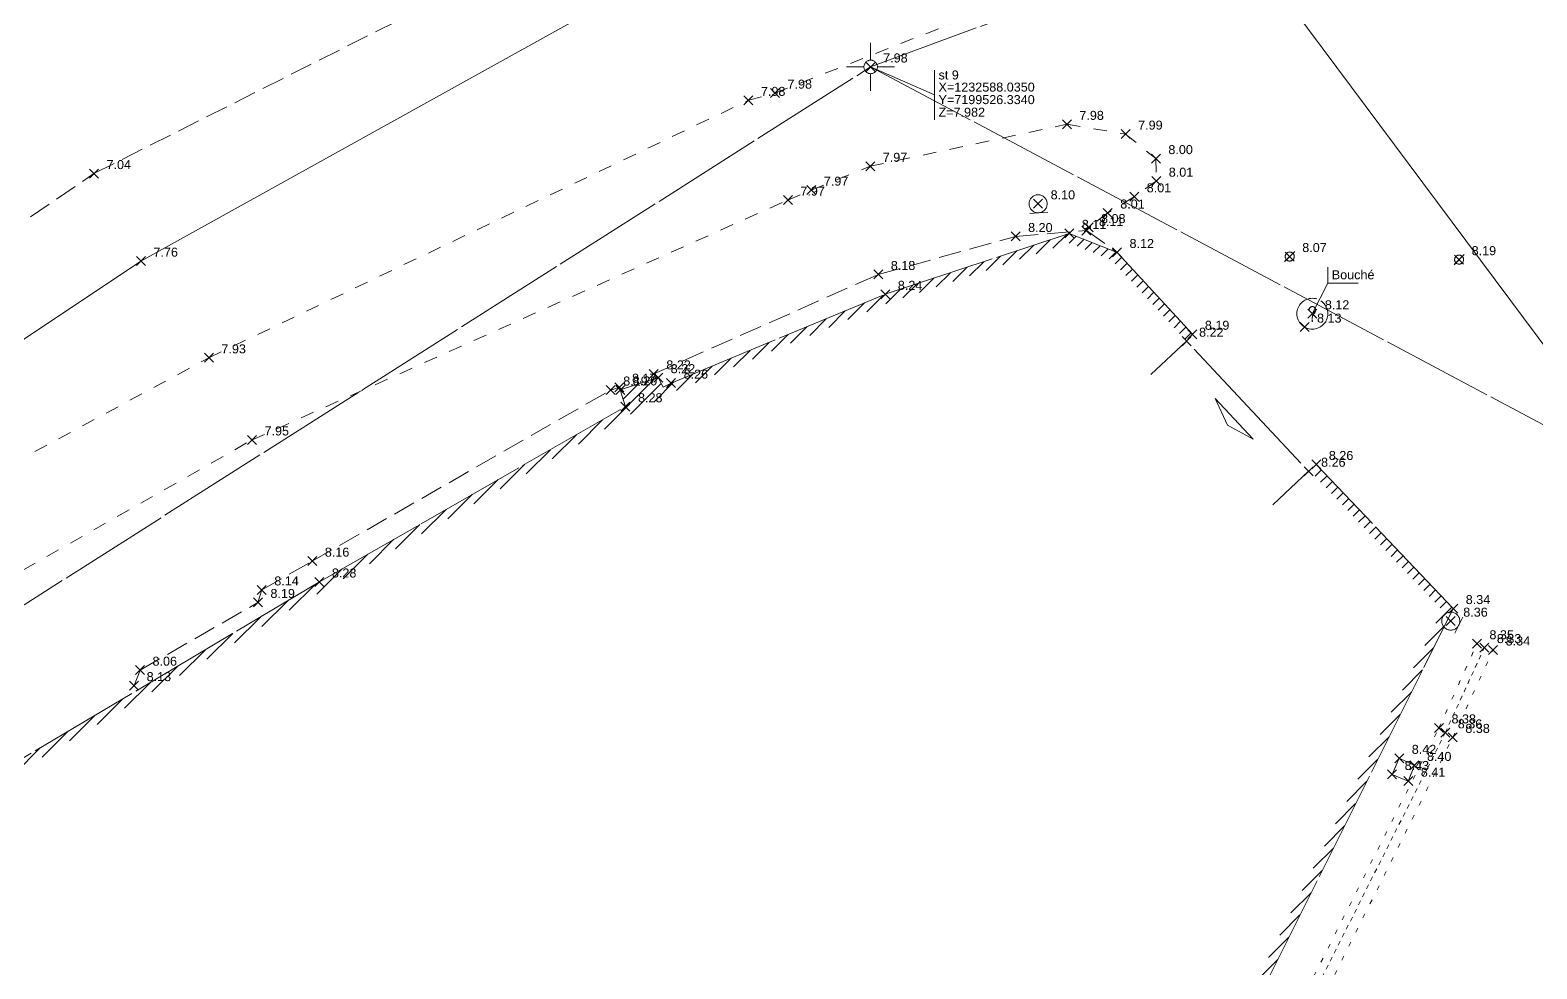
# Model space of a CAD drawing. Header units: metres. Extents: x 1232176 to 1232774, y 7198915 to 7199601.
# Drawn here: x 1232569.37 to 1232602.83, y 7199506.3 to 7199527.15 of the extents above; entities that cross this region are included whole.
import ezdxf

# ---------------------------------------------------------------- set-up
doc = ezdxf.new("R2010")
doc.units = ezdxf.units.M
doc.header["$PDMODE"] = 3
doc.header["$PDSIZE"] = 0.1
for name, pattern in [('LL_0821', [0.7, 0.5, -0.2]), ('LL_0824', [0.35, 0.1, -0.25]), ('LL_0827', [0.2, 0.1, -0.1]), ('LL_0829', [0.6, 0.3, -0.3]), ('ML_2577', [2.5, 2.5, 0]), ('OL_0942', [0.7, 0.5, -0.2]), ('SL_1144', [2.5, 2.5, 0]), ('Socle_Continu', [2.5, 2.5, 0]), ('YL_2901', [2.5, 2.5, 0])]:
    doc.linetypes.add(name, pattern=pattern)
for name, color, linetype, lineweight in [('CLOTH_SCS', 212, 'Socle_Continu', 13), ('CLOTU_SCS', 212, 'Socle_Continu', 13), ('EAUPO_SCS', 140, 'Socle_Continu', 13), ('INDET_SCI', 7, 'Socle_Continu', 13), ('INDET_SCS', 7, 'Socle_Continu', 13), ('MARQU_PSS', 7, 'Socle_Continu', 13), ('NIVEL_SCS', 102, 'Socle_Continu', 13), ('SIGNV_SCS', 20, 'Socle_Continu', 13), ('SIGTA_SCI', 7, 'Socle_Continu', 13), ('SIGTM_PSI', 1, 'Socle_Continu', 13), ('SIGTO_PSI', 255, 'Socle_Continu', 13), ('SIGTO_SCI', 255, 'Socle_Continu', 13), ('VOIRI_SCS', 7, 'Socle_Continu', 13)]:
    doc.layers.add(name, color=color, linetype=linetype, lineweight=lineweight)
for name, color, linetype, lineweight, true_color in [('EAUPL_SCT', 5, 'Socle_Continu', 13, 0x0000ff), ('SIGTR_PSS', 7, 'Socle_Continu', 13, 0x9966cc), ('SIGTS_PSS', 7, 'Socle_Continu', 13, 0x9966cc)]:
    doc.layers.add(name, color=color, linetype=linetype, lineweight=lineweight, true_color=true_color)
doc.styles.get("Standard").update_dxf_attribs({"font": 'arial.ttf'})
doc.linetypes.add('BL_0101', pattern='A,3,-0.2,0.2,-0.381,["ep",Standard,S=0.254,R=0,X=-0.2,Y=-0.1],-0.381,0.2,-0.2', length=4.562)
doc.linetypes.add('OL_0943', pattern='A,0.4,["│",Standard,S=0.127,R=0,X=-0.32,Y=0.08],0.15,["l ı l ı l",Standard,S=0.127,R=0,X=-0.35,Y=0]', length=0.55)
pattern_1 = [(45, (0, 0), (-0.1237436867076, 0.1237436867076), [])]

# ---------------------------------------------------------------- blocks, each defined once
blk = doc.blocks.new('YP_1521')
at = {"layer": 'SIGTO_SCI', "color": 7, "linetype": 'Socle_Continu'}
blk.add_point((0, 0), dxfattribs=at)
at = {"layer": 'SIGTA_SCI', "linetype": 'Socle_Continu'}
blk.add_attdef('ALT', (0.278, 0.099), '', height=0.2, dxfattribs=at)
at = {"layer": 'SIGTA_SCI', "linetype": 'Socle_Continu', "flags": 9}
blk.add_attdef('CALQUE_ALT', (1.69, -1.18), '', height=0.2, dxfattribs=at)
at = {"layer": 'SIGTO_SCI', "linetype": 'Socle_Continu', "flags": 9}
for tag, p in [('ID', (1.69, 0.105)), ('NATURE', (1.69, -0.216)), ('CALQUE', (1.69, -0.859)), ('FAMILLE', (1.69, -0.538)), ('PCRS', (1.69, -1.823))]:
    blk.add_attdef(tag, p, '', height=0.2, dxfattribs=at)
blk = doc.blocks.new('HP_0569')
at = {"layer": 'SIGNV_SCS', "linetype": 'Socle_Continu'}
blk.add_line((-0.2, -0.2), (0.2, -0.2), dxfattribs=at)
blk.add_circle((0, 0), 0.2, dxfattribs=at)
at = {"layer": 'SIGNV_SCS', "linetype": 'Socle_Continu', "flags": 9}
for tag, p in [('ID', (0.713, 0.595)), ('NATURE', (0.713, 0.273)), ('FAMILLE', (0.713, -0.048)), ('CALQUE', (0.713, -0.369)), ('PCRS', (0.713, -0.69))]:
    blk.add_attdef(tag, p, '', height=0.2, dxfattribs=at)
blk = doc.blocks.new('*U53')
at = {"layer": 'SIGTO_PSI', "linetype": 'Socle_Continu'}
blk.add_line((1.419, -0.623), (0, 0), dxfattribs=at)
at = {"layer": 'SIGTO_PSI', "linetype": 'Socle_Continu', "flags": 128}
blk.add_lwpolyline([(1.419, -1.173), (1.419, -0.073)], dxfattribs=at)
at = {"layer": 'SIGTO_PSI', "color": 7, "linetype": 'Socle_Continu'}
blk.add_point((0, 0), dxfattribs=at)
at = {"layer": 'SIGTM_PSI', "color": 1, "linetype": 'Socle_Continu'}
blk.add_attdef('MAT', (1.507, -0.278), '', height=0.2, dxfattribs=at)
at = {"layer": 'SIGTM_PSI', "linetype": 'Socle_Continu', "flags": 9}
blk.add_attdef('CALQUE_MAT', (1.598, -0.695), '', height=0.2, dxfattribs=at)
at = {"layer": 'SIGTO_PSI', "linetype": 'Socle_Continu', "flags": 9}
for tag, p in [('ID', (1.598, 0.59)), ('NATURE', (1.598, 0.269)), ('FAMILLE', (1.598, -0.052)), ('CALQUE', (1.598, -0.374)), ('PCRS', (1.598, -1.016))]:
    blk.add_attdef(tag, p, '', height=0.2, dxfattribs=at)
at = {"layer": 'SIGTO_PSI', "linetype": 'Socle_Continu'}
for tag, p in [('X=', (1.507, -0.548)), ('Y=', (1.507, -0.826)), ('Z=', (1.507, -1.105))]:
    blk.add_attdef(tag, p, '', height=0.2, dxfattribs=at)
blk = doc.blocks.new('AP_0001')
at = {"layer": 'EAUPO_SCS', "linetype": 'Socle_Continu'}
blk.add_line((0.113, 0.113), (-0.113, -0.113), dxfattribs=at)
blk.add_circle((0, 0), 0.1, dxfattribs=at)
at = {"layer": 'EAUPO_SCS', "linetype": 'Socle_Continu', "flags": 9}
for tag, p in [('ID', (0.809, 0.507)), ('NATURE', (0.809, 0.186)), ('FAMILLE', (0.809, -0.135)), ('CALQUE', (0.809, -0.456)), ('PCRS', (0.809, -0.778))]:
    blk.add_attdef(tag, p, '', height=0.2, dxfattribs=at)
blk = doc.blocks.new('SP_1161')
at = {"layer": 'CLOTU_SCS', "linetype": 'Socle_Continu'}
for p, q in [((0, 0), (0, 0.2745)), ((1, 0.2745), (1, 0)), ((0.5, 0.1545), (0.3438, 0.103)), ((0.3438, 0.103), (0.6563, 0.103)), ((0.6563, 0.103), (0.5, 0.1545)), ((0.0625, 0), (0.9375, 0))]:
    blk.add_line(p, q, dxfattribs=at)
at = {"layer": 'CLOTU_SCS', "linetype": 'Socle_Continu', "flags": 9}
for tag, p in [('ID', (1.3598, 0.3853)), ('NATURE', (1.3598, 0.0641)), ('FAMILLE', (1.3598, -0.2572)), ('CALQUE', (1.3598, -0.5785)), ('PCRS', (1.3598, -0.8998))]:
    blk.add_attdef(tag, p, '', height=0.2, dxfattribs=at)
blk = doc.blocks.new('YP_2903')
at = {"layer": 'SIGTR_PSS', "color": 1, "linetype": 'Socle_Continu'}
blk.add_line((0, 0.15), (0, 0.533), dxfattribs=at)
at = {"layer": 'SIGTR_PSS', "color": 5, "linetype": 'Socle_Continu'}
blk.add_line((-0.15, 0), (-0.533, 0), dxfattribs=at)
at = {"layer": 'SIGTR_PSS', "color": 3, "linetype": 'Socle_Continu'}
blk.add_line((0.15, 0), (0.533, 0), dxfattribs=at)
at = {"layer": 'SIGTR_PSS', "color": 2, "linetype": 'Socle_Continu'}
blk.add_line((0, -0.15), (0, -0.533), dxfattribs=at)
at = {"layer": 'SIGTR_PSS', "color": 4, "linetype": 'Socle_Continu'}
blk.add_circle((0, 0), 0.15, dxfattribs=at)
at = {"layer": 'SIGTR_PSS', "linetype": 'Socle_Continu', "flags": 9}
for tag, p in [('ID', (1.343, 0.305)), ('NATURE', (1.343, -0.016)), ('FAMILLE', (1.343, -0.337)), ('CALQUE', (1.343, -0.659)), ('PCRS', (1.343, -0.98))]:
    blk.add_attdef(tag, p, '', height=0.2, dxfattribs=at)
blk = doc.blocks.new('*U93')
at = {"layer": 'INDET_SCI', "linetype": 'Socle_Continu'}
blk.add_line((0.344, 0.679), (0, 0), dxfattribs=at)
at = {"layer": 'INDET_SCI', "linetype": 'Socle_Continu', "flags": 128}
blk.add_lwpolyline([(1.017, 0.679), (0.344, 0.679), (0.344, 1.036)], dxfattribs=at)
at = {"layer": 'INDET_SCI', "linetype": 'Socle_Continu'}
blk.add_point((0, 0), dxfattribs=at)
blk.add_attdef('TXT', (0.432, 0.766), '', height=0.2, dxfattribs=at)
at = {"layer": 'INDET_SCI', "linetype": 'Socle_Continu', "flags": 9}
for tag, p in [('ID', (1.967, 0.144)), ('NATURE', (1.967, -0.177)), ('FAMILLE', (1.967, -0.499)), ('CALQUE', (1.967, -0.82)), ('PCRS', (1.967, -1.141))]:
    blk.add_attdef(tag, p, '', height=0.2, dxfattribs=at)
blk = doc.blocks.new('KP_0761')
at = {"layer": 'INDET_SCS', "linetype": 'Socle_Continu', "flags": 128}
blk.add_lwpolyline([(-0.104, 0.13, -1), (0.104, 0.13, -0.209077), (0.05, -0.005, 0.201083), (0, -0.124), (0, -0.182)], format="xyb", dxfattribs=at)
at = {"layer": 'INDET_SCS', "linetype": 'Socle_Continu'}
blk.add_lwpolyline([(-0.009, -0.225, 0.098491), (-0.012, -0.229, 0.098491), (-0.013, -0.234, 0.098491), (-0.012, -0.239, 0.098491), (-0.009, -0.244, 0.098491), (-0.005, -0.246, 0.098491), (0, -0.247, 0.098491), (0.005, -0.246, 0.098491), (0.009, -0.244, 0.098491), (0.012, -0.239, 0.098491), (0.013, -0.234, 0.098491), (0.012, -0.229, 0.098491), (0.009, -0.225, 0.098491), (0.005, -0.222, 0.098491), (0, -0.221, 0.098491), (-0.005, -0.222, 0.098491)], format="xyb", close=True, dxfattribs=at)
blk.add_lwpolyline([(-0.009, -0.225, 0.098491), (-0.012, -0.229, 0.098491), (-0.013, -0.234, 0.098491), (-0.012, -0.239, 0.098491), (-0.009, -0.244, 0.098491), (-0.005, -0.246, 0.098491), (0, -0.247, 0.098491), (0.005, -0.246, 0.098491), (0.009, -0.244, 0.098491), (0.012, -0.239, 0.098491), (0.013, -0.234, 0.098491), (0.012, -0.229, 0.098491), (0.009, -0.225, 0.098491), (0.005, -0.222, 0.098491), (0, -0.221, 0.098491), (-0.005, -0.222, 0.098491)], format="xyb", close=True, dxfattribs=at)
blk.add_circle((0, 0), 0.5, dxfattribs=at)
at = {"layer": 'INDET_SCS', "linetype": 'Socle_Continu', "flags": 9}
for tag, p in [('ID', (0.982, 0.601)), ('NATURE', (0.982, 0.28)), ('FAMILLE', (0.982, -0.041)), ('CALQUE', (0.982, -0.362)), ('PCRS', (0.982, -0.684))]:
    blk.add_attdef(tag, p, '', height=0.2, dxfattribs=at)

msp = doc.modelspace()

# ---------------------------------------------------------------- hatches: boundary and pattern name
at = {"layer": 'CLOTH_SCS', "linetype": 'Socle_Continu'}
h = msp.add_hatch(dxfattribs=at)
h.set_pattern_fill('SL_1144', color=256, pattern_type=2)
h.set_pattern_definition(pattern_1)
h.paths.add_polyline_path([(1232533.059, 7199486.052), (1232545.753, 7199494.741), (1232558.933, 7199503.781), (1232567.357, 7199509.644), (1232575.897, 7199514.722), (1232582.831, 7199518.694), (1232583.604, 7199519.095), (1232588.431, 7199521.096), (1232592.439, 7199522.425), (1232593.389, 7199522.044), (1232595.03, 7199520.262), (1232595.178, 7199520.397), (1232593.505, 7199522.213), (1232592.445, 7199522.638), (1232588.361, 7199521.284), (1232583.605, 7199519.312), (1232583.428, 7199519.22), (1232583.318, 7199519.434), (1232582.475, 7199519.161), (1232582.592, 7199518.787), (1232575.796, 7199514.895), (1232567.248, 7199509.812), (1232558.82, 7199503.946), (1232545.64, 7199494.906), (1232532.946, 7199486.217), (1232523.112, 7199479.518), (1232523.225, 7199479.352)])
h = msp.add_hatch(dxfattribs=at)
h.set_pattern_fill('SL_1144', color=256, pattern_type=2)
h.set_pattern_definition(pattern_1)
h.paths.add_polyline_path([(1232600.969, 7199514.305), (1232597.93, 7199517.505), (1232597.785, 7199517.367), (1232600.728, 7199514.269), (1232594.324, 7199501.458), (1232588.29, 7199489.369), (1232588.469, 7199489.28), (1232593.788, 7199499.936), (1232593.781, 7199499.946), (1232593.694, 7199499.994), (1232593.863, 7199500.298), (1232593.946, 7199500.252), (1232594.503, 7199501.369)])

# ---------------------------------------------------------------- linework, layer by layer
at = {"layer": 'CLOTU_SCS', "linetype": 'SL_1144'}
for points in [[(1232523.112, 7199479.518, 8.1), (1232532.946, 7199486.217, 8.29), (1232545.64, 7199494.906, 8.18), (1232558.82, 7199503.946, 8.1), (1232567.248, 7199509.812, 8.12), (1232575.796, 7199514.895, 8.28), (1232582.592, 7199518.787, 8.28), (1232582.475, 7199519.161, 8.2), (1232583.318, 7199519.434, 8.22), (1232583.428, 7199519.22, 8.263), (1232583.605, 7199519.312, 8.26), (1232588.361, 7199521.284, 8.24), (1232592.445, 7199522.638, 8.11), (1232593.505, 7199522.213, 8.12), (1232595.178, 7199520.397, 8.19)], [(1232588.469, 7199489.28, 8.69), (1232594.503, 7199501.369, 8.55), (1232600.969, 7199514.305, 8.34), (1232597.93, 7199517.505, 8.26)]]:
    msp.add_polyline3d(points, dxfattribs=at)
at = {"layer": 'EAUPL_SCT', "linetype": 'BL_0101'}
msp.add_polyline3d([(1232592.306, 7199534.477, 6.63), (1232627.79, 7199486.874, 6.93)], dxfattribs=at)
at = {"layer": 'MARQU_PSS', "linetype": 'ML_2577'}
msp.add_polyline3d([(1232599.612, 7199510.62, 8.43), (1232599.972, 7199510.472, 8.41), (1232600.108, 7199510.822, 8.4), (1232599.771, 7199510.979, 8.42)], close=True, dxfattribs=at)
at = {"layer": 'NIVEL_SCS', "linetype": 'OL_0942'}
msp.add_polyline3d([(1232390.124, 7199367.771, 7.03), (1232392.496, 7199372.024, 6.57), (1232393.903, 7199371.532, 6.88), (1232401.458, 7199379.267, 6.92), (1232409.294, 7199390.385, 6.85), (1232419.608, 7199401.967, 6.95), (1232429.054, 7199412.884, 6.88), (1232437.42, 7199421.053, 6.94), (1232442.219, 7199426.191, 6.86), (1232452.999, 7199436.865, 7), (1232460.519, 7199444.733, 6.94), (1232468.001, 7199451.164, 6.98), (1232480.811, 7199461.463, 7.01), (1232491.956, 7199469.824, 6.94), (1232503.452, 7199477.604, 6.88), (1232515.607, 7199485.942, 7.12), (1232527.966, 7199494.564, 6.99), (1232539.911, 7199502.511, 7.01), (1232552.761, 7199511.933, 7.06), (1232561.282, 7199517.486, 6.99), (1232570.792, 7199523.966, 7.04), (1232583.381, 7199530.305, 7.15), (1232585.165, 7199531.567, 7.05), (1232592.125, 7199534.114, 7.04)], dxfattribs=at)
at = {"layer": 'NIVEL_SCS', "linetype": 'OL_0943'}
msp.add_polyline3d([(1232390.966, 7199364.691, 7.74), (1232395.575, 7199369.584, 7.67), (1232402.65, 7199378.197, 7.72), (1232411.502, 7199389.102, 7.83), (1232421.148, 7199400.217, 7.72), (1232431.142, 7199410.883, 7.75), (1232439.186, 7199419.49, 7.57), (1232443.617, 7199424.544, 7.54), (1232454.394, 7199435.466, 7.73), (1232461.733, 7199442.57, 7.72), (1232469.515, 7199449.945, 7.66), (1232481.407, 7199459.478, 7.68), (1232493.336, 7199468.275, 7.73), (1232504.653, 7199475.728, 7.83), (1232516.748, 7199484.345, 7.73), (1232529.361, 7199492.804, 7.79), (1232540.669, 7199500.947, 7.79), (1232554.113, 7199510.281, 7.77), (1232562.36, 7199515.702, 7.91), (1232571.834, 7199522.021, 7.76), (1232583.799, 7199528.665, 7.82), (1232585.603, 7199529.455, 7.8)], dxfattribs=at)
at = {"layer": 'SIGTS_PSS', "linetype": 'YL_2901'}
for points in [[(1232242.852, 7198954.501, 9.55), (1232189.936, 7198952.042, 7.7), (1232261.971, 7199028.11, 7.52), (1232304.103, 7199106.496, 7.55), (1232331.072, 7199190.429, 7.6), (1232351.22, 7199279.26, 7.54), (1232386.124, 7199352.6, 7.55), (1232443.41, 7199421.398, 7.6), (1232502.151, 7199471.743, 7.73), (1232588.035, 7199526.334, 7.98), (1232660.288, 7199552.976, 8.2), (1232726.202, 7199576.527, 11.02)], [(1232588.035, 7199526.334, 7.98), (1232604.168, 7199517.749, 8.37), (1232654.031, 7199453.452, 9.16)]]:
    msp.add_polyline3d(points, dxfattribs=at)
at = {"layer": 'VOIRI_SCS', "linetype": 'LL_0829'}
for points in [[(1232563.141, 7199514.372, 7.89), (1232573.343, 7199519.874, 7.93), (1232585.321, 7199525.593, 7.98), (1232585.911, 7199525.753, 7.98), (1232591.509, 7199527.957, 7.96), (1232595.238, 7199529.79, 7.91), (1232601.724, 7199532.151, 7.96), (1232611.467, 7199536.595, 8.01), (1232624.707, 7199541.603, 8.01), (1232635.818, 7199545.941, 8.03), (1232645.963, 7199549.477, 8.14), (1232655.204, 7199552.678, 8.16), (1232657.823, 7199553.283, 8.21), (1232666.129, 7199556.12, 8.23), (1232673.103, 7199558.567, 8.3), (1232673.782, 7199559.202, 8.31)], [(1232564.529, 7199512.496, 7.87), (1232574.3, 7199518.05, 7.95), (1232586.197, 7199523.376, 7.97), (1232586.718, 7199523.598, 7.97), (1232588.026, 7199524.127, 7.97), (1232592.391, 7199525.059, 7.98), (1232593.696, 7199524.843, 7.99), (1232594.367, 7199524.3, 8), (1232594.376, 7199523.797, 8.01), (1232593.886, 7199523.45, 8.01), (1232593.298, 7199523.09, 8.01), (1232592.872, 7199522.768, 8.08)]]:
    msp.add_polyline3d(points, dxfattribs=at)
at = {"layer": 'VOIRI_SCS', "linetype": 'LL_0821'}
for points in [[(1232583.22, 7199519.517, 8.22), (1232588.205, 7199521.725, 8.18), (1232591.253, 7199522.568, 8.2), (1232592.825, 7199522.7, 8.11), (1232593.505, 7199522.213, 8.12)], [(1232571.683, 7199512.593, 8.13), (1232571.814, 7199512.936, 8.06), (1232574.431, 7199514.44, 8.19), (1232574.517, 7199514.719, 8.14), (1232575.639, 7199515.359, 8.16), (1232582.264, 7199519.158, 8.19), (1232582.459, 7199519.221, 8.17)]]:
    msp.add_polyline3d(points, dxfattribs=at)
at = {"layer": 'VOIRI_SCS', "linetype": 'LL_0824'}
for points in [[(1232587.631, 7199485.685, 8.59), (1232591.375, 7199493.166, 8.52), (1232595.381, 7199501.165, 8.46), (1232597.561, 7199505.513, 8.43), (1232600.653, 7199511.654, 8.38), (1232601.495, 7199513.523, 8.35)], [(1232600.72, 7199498.656, 8.47), (1232597.875, 7199505.238, 8.42), (1232600.96, 7199511.443, 8.38), (1232601.856, 7199513.385, 8.34)]]:
    msp.add_polyline3d(points, dxfattribs=at)
at = {"layer": 'VOIRI_SCS', "linetype": 'LL_0827'}
msp.add_polyline3d([(1232587.796, 7199485.605, 8.58), (1232591.583, 7199493.184, 8.51), (1232595.6, 7199501.171, 8.45), (1232597.515, 7199505.041, 8.42), (1232600.792, 7199511.544, 8.36), (1232601.66, 7199513.438, 8.33)], dxfattribs=at)

# ---------------------------------------------------------------- block references
at = {"layer": 'CLOTU_SCS', "linetype": 'Socle_Continu', "xscale": 3.959834801916622, "yscale": 3.959834801916622, "rotation": 133.1620318365016}
msp.add_blockref('SP_1161', (1232597.757, 7199517.355, 8.26), dxfattribs=at)
at = {"layer": 'EAUPO_SCS', "linetype": 'Socle_Continu'}
for p in [(1232597.339, 7199522.123, 8.07), (1232601.1, 7199522.054, 8.19)]:
    msp.add_blockref('AP_0001', p, dxfattribs=at)
at = {"layer": 'INDET_SCI', "linetype": 'Socle_Continu'}
msp.add_blockref('*U93', (1232597.841, 7199520.852), dxfattribs=at).add_auto_attribs({'TXT': 'Bouché'})
at = {"layer": 'INDET_SCS', "linetype": 'Socle_Continu', "xscale": 0.6850384893316219, "yscale": 0.6850384893316219, "zscale": 0.6850384893316219}
msp.add_blockref('KP_0761', (1232597.841, 7199520.852, 8.12), dxfattribs=at)
at = {"layer": 'SIGNV_SCS', "linetype": 'Socle_Continu'}
for p, rotation in [((1232591.753, 7199523.294, 8.1), 4.794268250425334), ((1232600.914, 7199514.025, 8.36), 63.44147065876657)]:
    msp.add_blockref('HP_0569', p, dxfattribs=dict(at, rotation=rotation))
at = {"layer": 'SIGTO_PSI', "color": 193, "linetype": 'Socle_Continu'}
msp.add_blockref('*U53', (1232588.035, 7199526.334), dxfattribs=at).add_auto_attribs({'MAT': 'st 9', 'X=': 'X=1232588.0350', 'Y=': 'Y=7199526.3340', 'Z=': 'Z=7.982'})
at = {"layer": 'SIGTO_SCI', "linetype": 'Socle_Continu'}
ref = msp.add_blockref('YP_1521', (1232588.035, 7199526.334, 7.98), dxfattribs=at)
ref.add_attrib('ALT', '7.98', (1232588.313, 7199526.433, 7.98), dxfattribs={"layer": 'SIGTA_SCI', "linetype": 'Socle_Continu', "height": 0.2})
ref = msp.add_blockref('YP_1521', (1232585.911, 7199525.753, 7.98), dxfattribs=at)
ref.add_attrib('ALT', '7.98', (1232586.189, 7199525.852, 7.98), dxfattribs={"layer": 'SIGTA_SCI', "linetype": 'Socle_Continu', "height": 0.2})
ref = msp.add_blockref('YP_1521', (1232585.321, 7199525.593, 7.98), dxfattribs=at)
ref.add_attrib('ALT', '7.98', (1232585.599, 7199525.691, 7.98), dxfattribs={"layer": 'SIGTA_SCI', "linetype": 'Socle_Continu', "height": 0.2})
ref = msp.add_blockref('YP_1521', (1232592.391, 7199525.059, 7.98), dxfattribs=at)
ref.add_attrib('ALT', '7.98', (1232592.669, 7199525.158, 7.98), dxfattribs={"layer": 'SIGTA_SCI', "linetype": 'Socle_Continu', "height": 0.2})
ref = msp.add_blockref('YP_1521', (1232593.696, 7199524.843, 7.99), dxfattribs=at)
ref.add_attrib('ALT', '7.99', (1232593.974, 7199524.942, 7.99), dxfattribs={"layer": 'SIGTA_SCI', "linetype": 'Socle_Continu', "height": 0.2})
ref = msp.add_blockref('YP_1521', (1232588.026, 7199524.127, 7.97), dxfattribs=at)
ref.add_attrib('ALT', '7.97', (1232588.304, 7199524.226, 7.97), dxfattribs={"layer": 'SIGTA_SCI', "linetype": 'Socle_Continu', "height": 0.2})
ref = msp.add_blockref('YP_1521', (1232594.367, 7199524.3, 8), dxfattribs=at)
ref.add_attrib('ALT', '8.00', (1232594.645, 7199524.398, 8), dxfattribs={"layer": 'SIGTA_SCI', "linetype": 'Socle_Continu', "height": 0.2})
ref = msp.add_blockref('YP_1521', (1232570.792, 7199523.966, 7.04), dxfattribs=at)
ref.add_attrib('ALT', '7.04', (1232571.07, 7199524.065, 7.04), dxfattribs={"layer": 'SIGTA_SCI', "linetype": 'Socle_Continu', "height": 0.2})
ref = msp.add_blockref('YP_1521', (1232594.376, 7199523.797, 8.01), dxfattribs=at)
ref.add_attrib('ALT', '8.01', (1232594.654, 7199523.896, 8.01), dxfattribs={"layer": 'SIGTA_SCI', "linetype": 'Socle_Continu', "height": 0.2})
ref = msp.add_blockref('YP_1521', (1232586.197, 7199523.376, 7.97), dxfattribs=at)
ref.add_attrib('ALT', '7.97', (1232586.475, 7199523.475, 7.97), dxfattribs={"layer": 'SIGTA_SCI', "linetype": 'Socle_Continu', "height": 0.2})
ref = msp.add_blockref('YP_1521', (1232586.718, 7199523.598, 7.97), dxfattribs=at)
ref.add_attrib('ALT', '7.97', (1232586.996, 7199523.697, 7.97), dxfattribs={"layer": 'SIGTA_SCI', "linetype": 'Socle_Continu', "height": 0.2})
ref = msp.add_blockref('YP_1521', (1232593.886, 7199523.45, 8.01), dxfattribs=at)
ref.add_attrib('ALT', '8.01', (1232594.164, 7199523.549, 8.01), dxfattribs={"layer": 'SIGTA_SCI', "linetype": 'Socle_Continu', "height": 0.2})
ref = msp.add_blockref('YP_1521', (1232591.753, 7199523.294, 8.1), dxfattribs=at)
ref.add_attrib('ALT', '8.10', (1232592.031, 7199523.393, 8.1), dxfattribs={"layer": 'SIGTA_SCI', "linetype": 'Socle_Continu', "height": 0.2})
ref = msp.add_blockref('YP_1521', (1232593.298, 7199523.09, 8.01), dxfattribs=at)
ref.add_attrib('ALT', '8.01', (1232593.576, 7199523.189, 8.01), dxfattribs={"layer": 'SIGTA_SCI', "linetype": 'Socle_Continu', "height": 0.2})
ref = msp.add_blockref('YP_1521', (1232592.825, 7199522.7, 8.11), dxfattribs=at)
ref.add_attrib('ALT', '8.11', (1232593.103, 7199522.799, 8.11), dxfattribs={"layer": 'SIGTA_SCI', "linetype": 'Socle_Continu', "height": 0.2})
ref = msp.add_blockref('YP_1521', (1232592.872, 7199522.768, 8.08), dxfattribs=at)
ref.add_attrib('ALT', '8.08', (1232593.15, 7199522.866, 8.08), dxfattribs={"layer": 'SIGTA_SCI', "linetype": 'Socle_Continu', "height": 0.2})
ref = msp.add_blockref('YP_1521', (1232591.253, 7199522.568, 8.2), dxfattribs=at)
ref.add_attrib('ALT', '8.20', (1232591.531, 7199522.667, 8.2), dxfattribs={"layer": 'SIGTA_SCI', "linetype": 'Socle_Continu', "height": 0.2})
ref = msp.add_blockref('YP_1521', (1232592.445, 7199522.638, 8.11), dxfattribs=at)
ref.add_attrib('ALT', '8.11', (1232592.723, 7199522.737, 8.11), dxfattribs={"layer": 'SIGTA_SCI', "linetype": 'Socle_Continu', "height": 0.2})
ref = msp.add_blockref('YP_1521', (1232571.834, 7199522.021, 7.76), dxfattribs=at)
ref.add_attrib('ALT', '7.76', (1232572.112, 7199522.12, 7.76), dxfattribs={"layer": 'SIGTA_SCI', "linetype": 'Socle_Continu', "height": 0.2})
ref = msp.add_blockref('YP_1521', (1232593.505, 7199522.213, 8.12), dxfattribs=at)
ref.add_attrib('ALT', '8.12', (1232593.783, 7199522.312, 8.12), dxfattribs={"layer": 'SIGTA_SCI', "linetype": 'Socle_Continu', "height": 0.2})
ref = msp.add_blockref('YP_1521', (1232597.339, 7199522.123, 8.07), dxfattribs=at)
ref.add_attrib('ALT', '8.07', (1232597.617, 7199522.222, 8.07), dxfattribs={"layer": 'SIGTA_SCI', "linetype": 'Socle_Continu', "height": 0.2})
ref = msp.add_blockref('YP_1521', (1232601.1, 7199522.054, 8.19), dxfattribs=at)
ref.add_attrib('ALT', '8.19', (1232601.378, 7199522.153, 8.19), dxfattribs={"layer": 'SIGTA_SCI', "linetype": 'Socle_Continu', "height": 0.2})
ref = msp.add_blockref('YP_1521', (1232588.205, 7199521.725, 8.18), dxfattribs=at)
ref.add_attrib('ALT', '8.18', (1232588.483, 7199521.824, 8.18), dxfattribs={"layer": 'SIGTA_SCI', "linetype": 'Socle_Continu', "height": 0.2})
ref = msp.add_blockref('YP_1521', (1232588.361, 7199521.284, 8.24), dxfattribs=at)
ref.add_attrib('ALT', '8.24', (1232588.639, 7199521.383, 8.24), dxfattribs={"layer": 'SIGTA_SCI', "linetype": 'Socle_Continu', "height": 0.2})
ref = msp.add_blockref('YP_1521', (1232597.841, 7199520.852, 8.12), dxfattribs=at)
ref.add_attrib('ALT', '8.12', (1232598.119, 7199520.951, 8.12), dxfattribs={"layer": 'SIGTA_SCI', "linetype": 'Socle_Continu', "height": 0.2})
ref = msp.add_blockref('YP_1521', (1232595.178, 7199520.397, 8.19), dxfattribs=at)
ref.add_attrib('ALT', '8.19', (1232595.455, 7199520.496, 8.19), dxfattribs={"layer": 'SIGTA_SCI', "linetype": 'Socle_Continu', "height": 0.2})
ref = msp.add_blockref('YP_1521', (1232597.668, 7199520.556, 8.13), dxfattribs=at)
ref.add_attrib('ALT', '8.13', (1232597.946, 7199520.655, 8.13), dxfattribs={"layer": 'SIGTA_SCI', "linetype": 'Socle_Continu', "height": 0.2})
ref = msp.add_blockref('YP_1521', (1232595.048, 7199520.243, 8.22), dxfattribs=at)
ref.add_attrib('ALT', '8.22', (1232595.326, 7199520.342, 8.22), dxfattribs={"layer": 'SIGTA_SCI', "linetype": 'Socle_Continu', "height": 0.2})
ref = msp.add_blockref('YP_1521', (1232573.343, 7199519.874, 7.93), dxfattribs=at)
ref.add_attrib('ALT', '7.93', (1232573.621, 7199519.972, 7.93), dxfattribs={"layer": 'SIGTA_SCI', "linetype": 'Socle_Continu', "height": 0.2})
ref = msp.add_blockref('YP_1521', (1232583.22, 7199519.517, 8.22), dxfattribs=at)
ref.add_attrib('ALT', '8.22', (1232583.498, 7199519.616, 8.22), dxfattribs={"layer": 'SIGTA_SCI', "linetype": 'Socle_Continu', "height": 0.2})
ref = msp.add_blockref('YP_1521', (1232583.318, 7199519.434, 8.22), dxfattribs=at)
ref.add_attrib('ALT', '8.22', (1232583.596, 7199519.532, 8.22), dxfattribs={"layer": 'SIGTA_SCI', "linetype": 'Socle_Continu', "height": 0.2})
ref = msp.add_blockref('YP_1521', (1232582.264, 7199519.158, 8.19), dxfattribs=at)
ref.add_attrib('ALT', '8.19', (1232582.542, 7199519.257, 8.19), dxfattribs={"layer": 'SIGTA_SCI', "linetype": 'Socle_Continu', "height": 0.2})
ref = msp.add_blockref('YP_1521', (1232582.459, 7199519.221, 8.17), dxfattribs=at)
ref.add_attrib('ALT', '8.17', (1232582.737, 7199519.32, 8.17), dxfattribs={"layer": 'SIGTA_SCI', "linetype": 'Socle_Continu', "height": 0.2})
ref = msp.add_blockref('YP_1521', (1232582.475, 7199519.161, 8.2), dxfattribs=at)
ref.add_attrib('ALT', '8.20', (1232582.753, 7199519.26, 8.2), dxfattribs={"layer": 'SIGTA_SCI', "linetype": 'Socle_Continu', "height": 0.2})
ref = msp.add_blockref('YP_1521', (1232583.605, 7199519.312, 8.26), dxfattribs=at)
ref.add_attrib('ALT', '8.26', (1232583.883, 7199519.411, 8.26), dxfattribs={"layer": 'SIGTA_SCI', "linetype": 'Socle_Continu', "height": 0.2})
ref = msp.add_blockref('YP_1521', (1232582.592, 7199518.787, 8.28), dxfattribs=at)
ref.add_attrib('ALT', '8.28', (1232582.87, 7199518.886, 8.28), dxfattribs={"layer": 'SIGTA_SCI', "linetype": 'Socle_Continu', "height": 0.2})
ref = msp.add_blockref('YP_1521', (1232574.3, 7199518.05, 7.95), dxfattribs=at)
ref.add_attrib('ALT', '7.95', (1232574.578, 7199518.149, 7.95), dxfattribs={"layer": 'SIGTA_SCI', "linetype": 'Socle_Continu', "height": 0.2})
ref = msp.add_blockref('YP_1521', (1232597.757, 7199517.355, 8.26), dxfattribs=at)
ref.add_attrib('ALT', '8.26', (1232598.035, 7199517.454, 8.26), dxfattribs={"layer": 'SIGTA_SCI', "linetype": 'Socle_Continu', "height": 0.2})
ref = msp.add_blockref('YP_1521', (1232597.93, 7199517.505, 8.26), dxfattribs=at)
ref.add_attrib('ALT', '8.26', (1232598.208, 7199517.604, 8.26), dxfattribs={"layer": 'SIGTA_SCI', "linetype": 'Socle_Continu', "height": 0.2})
ref = msp.add_blockref('YP_1521', (1232575.639, 7199515.359, 8.16), dxfattribs=at)
ref.add_attrib('ALT', '8.16', (1232575.917, 7199515.457, 8.16), dxfattribs={"layer": 'SIGTA_SCI', "linetype": 'Socle_Continu', "height": 0.2})
ref = msp.add_blockref('YP_1521', (1232574.517, 7199514.719, 8.14), dxfattribs=at)
ref.add_attrib('ALT', '8.14', (1232574.795, 7199514.818, 8.14), dxfattribs={"layer": 'SIGTA_SCI', "linetype": 'Socle_Continu', "height": 0.2})
ref = msp.add_blockref('YP_1521', (1232575.796, 7199514.895, 8.28), dxfattribs=at)
ref.add_attrib('ALT', '8.28', (1232576.074, 7199514.994, 8.28), dxfattribs={"layer": 'SIGTA_SCI', "linetype": 'Socle_Continu', "height": 0.2})
ref = msp.add_blockref('YP_1521', (1232574.431, 7199514.44, 8.19), dxfattribs=at)
ref.add_attrib('ALT', '8.19', (1232574.709, 7199514.539, 8.19), dxfattribs={"layer": 'SIGTA_SCI', "linetype": 'Socle_Continu', "height": 0.2})
ref = msp.add_blockref('YP_1521', (1232600.914, 7199514.025, 8.36), dxfattribs=at)
ref.add_attrib('ALT', '8.36', (1232601.192, 7199514.124, 8.36), dxfattribs={"layer": 'SIGTA_SCI', "linetype": 'Socle_Continu', "height": 0.2})
ref = msp.add_blockref('YP_1521', (1232600.969, 7199514.305, 8.34), dxfattribs=at)
ref.add_attrib('ALT', '8.34', (1232601.247, 7199514.404, 8.34), dxfattribs={"layer": 'SIGTA_SCI', "linetype": 'Socle_Continu', "height": 0.2})
ref = msp.add_blockref('YP_1521', (1232601.495, 7199513.523, 8.35), dxfattribs=at)
ref.add_attrib('ALT', '8.35', (1232601.773, 7199513.622, 8.35), dxfattribs={"layer": 'SIGTA_SCI', "linetype": 'Socle_Continu', "height": 0.2})
ref = msp.add_blockref('YP_1521', (1232601.66, 7199513.438, 8.33), dxfattribs=at)
ref.add_attrib('ALT', '8.33', (1232601.938, 7199513.537, 8.33), dxfattribs={"layer": 'SIGTA_SCI', "linetype": 'Socle_Continu', "height": 0.2})
ref = msp.add_blockref('YP_1521', (1232601.856, 7199513.385, 8.34), dxfattribs=at)
ref.add_attrib('ALT', '8.34', (1232602.134, 7199513.484, 8.34), dxfattribs={"layer": 'SIGTA_SCI', "linetype": 'Socle_Continu', "height": 0.2})
ref = msp.add_blockref('YP_1521', (1232571.814, 7199512.936, 8.06), dxfattribs=at)
ref.add_attrib('ALT', '8.06', (1232572.091, 7199513.035, 8.06), dxfattribs={"layer": 'SIGTA_SCI', "linetype": 'Socle_Continu', "height": 0.2})
ref = msp.add_blockref('YP_1521', (1232571.683, 7199512.593, 8.13), dxfattribs=at)
ref.add_attrib('ALT', '8.13', (1232571.961, 7199512.692, 8.13), dxfattribs={"layer": 'SIGTA_SCI', "linetype": 'Socle_Continu', "height": 0.2})
ref = msp.add_blockref('YP_1521', (1232600.653, 7199511.654, 8.38), dxfattribs=at)
ref.add_attrib('ALT', '8.38', (1232600.931, 7199511.753, 8.38), dxfattribs={"layer": 'SIGTA_SCI', "linetype": 'Socle_Continu', "height": 0.2})
ref = msp.add_blockref('YP_1521', (1232600.792, 7199511.544, 8.36), dxfattribs=at)
ref.add_attrib('ALT', '8.36', (1232601.07, 7199511.643, 8.36), dxfattribs={"layer": 'SIGTA_SCI', "linetype": 'Socle_Continu', "height": 0.2})
ref = msp.add_blockref('YP_1521', (1232600.96, 7199511.443, 8.38), dxfattribs=at)
ref.add_attrib('ALT', '8.38', (1232601.238, 7199511.542, 8.38), dxfattribs={"layer": 'SIGTA_SCI', "linetype": 'Socle_Continu', "height": 0.2})
ref = msp.add_blockref('YP_1521', (1232599.771, 7199510.979, 8.42), dxfattribs=at)
ref.add_attrib('ALT', '8.42', (1232600.049, 7199511.077, 8.42), dxfattribs={"layer": 'SIGTA_SCI', "linetype": 'Socle_Continu', "height": 0.2})
ref = msp.add_blockref('YP_1521', (1232600.108, 7199510.822, 8.4), dxfattribs=at)
ref.add_attrib('ALT', '8.40', (1232600.386, 7199510.92, 8.4), dxfattribs={"layer": 'SIGTA_SCI', "linetype": 'Socle_Continu', "height": 0.2})
ref = msp.add_blockref('YP_1521', (1232599.612, 7199510.62, 8.43), dxfattribs=at)
ref.add_attrib('ALT', '8.43', (1232599.89, 7199510.719, 8.43), dxfattribs={"layer": 'SIGTA_SCI', "linetype": 'Socle_Continu', "height": 0.2})
ref = msp.add_blockref('YP_1521', (1232599.972, 7199510.472, 8.41), dxfattribs=at)
ref.add_attrib('ALT', '8.41', (1232600.25, 7199510.57, 8.41), dxfattribs={"layer": 'SIGTA_SCI', "linetype": 'Socle_Continu', "height": 0.2})
at = {"layer": 'SIGTR_PSS', "linetype": 'Socle_Continu'}
msp.add_blockref('YP_2903', (1232588.035, 7199526.334, 7.98), dxfattribs=at)

doc.saveas('drawing.dxf')
